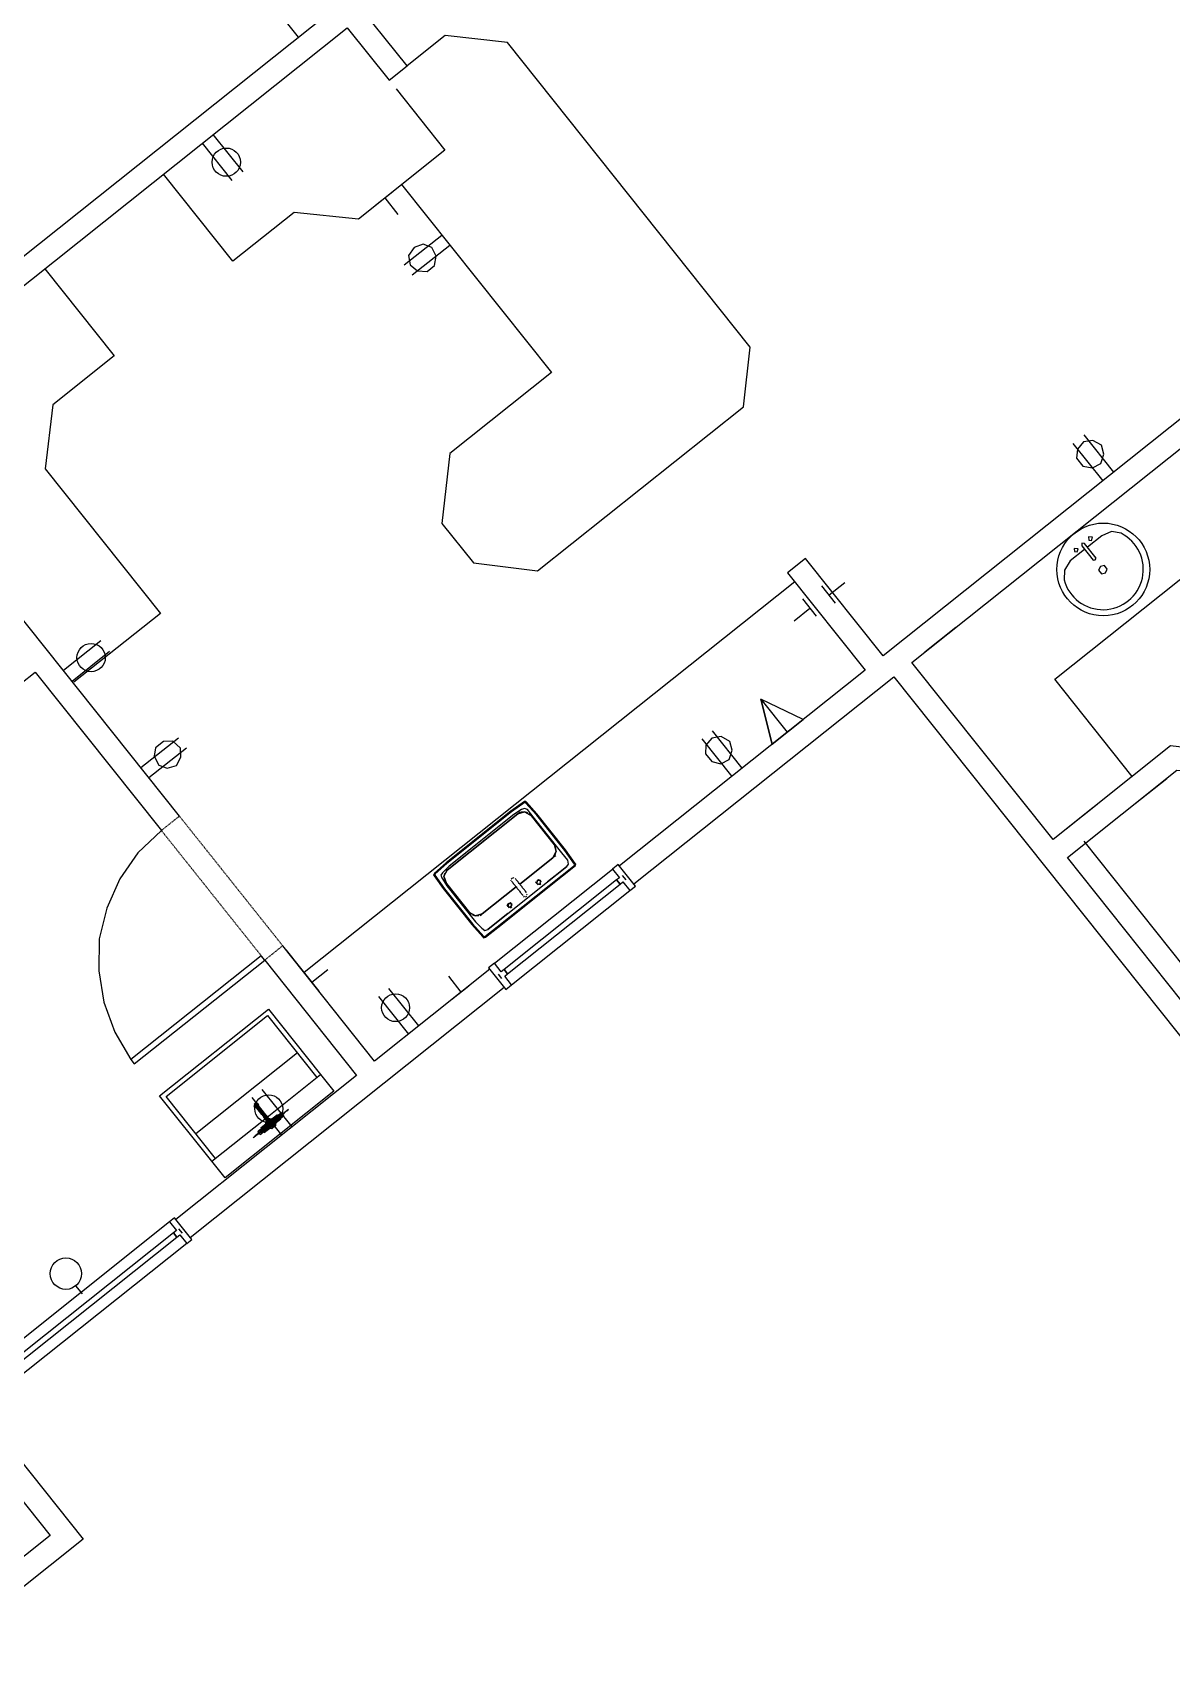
# Model space of a CAD drawing. Header units: inches. Extents: x -625442 to 34963, y -27993 to 66986.
# Drawn here: x -25698.6 to -25456.8, y 28500.3 to 28847.8 of the extents above; entities that cross this region are included whole.
import ezdxf

# ---------------------------------------------------------------- set-up
doc = ezdxf.new("R2010")
doc.units = ezdxf.units.IN
doc.header["$LTSCALE"] = 0.5
doc.header["$MEASUREMENT"] = 0
doc.linetypes.add('HIDDEN2', pattern=[0.1875, 0.125, -0.0625])
for name, color, linetype in [('P-ABOVE', 201, 'HIDDEN2'), ('P-BELOW-LIGHT', 143, 'Continuous'), ('P-CASEWORK', 140, 'Continuous'), ('P-DOOR', 51, 'Continuous'), ('P-FIXTURE', 63, 'Continuous'), ('P-WALL', 90, 'Continuous'), ('P-WINDOW', 213, 'Continuous')]:
    doc.layers.add(name, color=color, linetype=linetype)

msp = doc.modelspace()

# ---------------------------------------------------------------- linework, layer by layer
at = {"layer": 'P-ABOVE'}
msp.add_lwpolyline([(-25671.28434, 28678.33083), (-25667.45917, 28681.37881), (-25645.51368, 28653.83756), (-25649.33885, 28650.78958)], close=True, dxfattribs=at)
at = {"layer": 'P-BELOW-LIGHT'}
for points in [[(-25648.54578, 28854.79758), (-25642.20597, 28846.84122)], [(-25656.22824, 28816.40602), (-25662.56805, 28824.36238)], [(-25653.93314, 28818.23481), (-25660.27294, 28826.19117)], [(-25625.77602, 28811.15273), (-25622.10386, 28814.0788)], [(-25620.98279, 28809.21853), (-25623.78693, 28812.73769)], [(-25619.68978, 28798.49154), (-25611.73342, 28804.83135)], [(-25617.98291, 28796.34944), (-25610.02655, 28802.68925)], [(-25477.65636, 28760.57331), (-25471.31656, 28752.61695)], [(-25475.36126, 28762.4021), (-25469.02145, 28754.44574)], [(-25531.06257, 28730.27564), (-25528.1365, 28726.60347)], [(-25526.11146, 28730.96878), (-25529.47761, 28728.28655)], [(-25536.91278, 28722.86235), (-25533.54663, 28725.54458)], [(-25535.13158, 28727.53367), (-25532.20551, 28723.8615)], [(-25684.13052, 28718.62602), (-25692.08688, 28712.28621)], [(-25502.54213, 28721.48183), (-25509.12143, 28716.2393)], [(-25682.30173, 28716.33092), (-25690.25809, 28709.99111)], [(-25667.67141, 28697.97008), (-25675.62777, 28691.63028)], [(-25556.45494, 28697.78483), (-25550.11513, 28689.82847)], [(-25554.31284, 28699.4917), (-25547.97303, 28691.53534)], [(-25665.96453, 28695.82799), (-25673.9209, 28689.48818)], [(-25464.45274, 28684.04029), (-25457.72044, 28689.40474)], [(-25472.54996, 28683.84212), (-25479.12926, 28678.59959)], [(-25475.37598, 28676.08687), (-25454.04009, 28649.31066), (-25426.82238, 28646.23299), (-25400.65819, 28667.08121)], [(-25600.54525, 28650.14492), (-25575.45211, 28670.1397)], [(-25573.37705, 28668.79129), (-25572.64553, 28667.87325)], [(-25596.88767, 28645.55471), (-25598.3507, 28647.3908), (-25597.73867, 28647.87847), (-25598.47019, 28648.79651), (-25599.08222, 28648.30884), (-25600.54525, 28650.14492), (-25601.7693, 28649.16957), (-25598.11172, 28644.57936), (-25596.88767, 28645.55471), (-25571.79453, 28665.54949)], [(-25644.78216, 28652.91952), (-25639.53963, 28646.34022)], [(-25640.88074, 28648.0233), (-25637.83276, 28644.19812)], [(-25635.92964, 28648.71643), (-25639.29579, 28646.03421)], [(-25610.32797, 28647.35293), (-25607.64574, 28643.98678)], [(-25598.96273, 28646.90312), (-25599.69424, 28647.82116)], [(-25625.15506, 28643.04302), (-25618.81525, 28635.08666)], [(-25623.01296, 28644.74989), (-25616.67315, 28636.79353)], [(-25609.63483, 28642.40182), (-25605.96267, 28645.32789)], [(-25652.08428, 28621.58521), (-25645.74447, 28613.62885)], [(-25649.94218, 28623.29208), (-25643.60237, 28615.33572)], [(-25644.29794, 28619.03411), (-25644.29794, 28619.03411)], [(-25669.55138, 28595.15928), (-25668.08835, 28593.32319), (-25668.70038, 28592.83552), (-25667.96886, 28591.91747), (-25667.35683, 28592.40515), (-25665.8938, 28590.56907), (-25664.82275, 28591.4225), (-25668.48033, 28596.01271), (-25669.55138, 28595.15928), (-25707.03808, 28565.28903)], [(-25667.62933, 28593.68895), (-25666.89781, 28592.77091)], [(-25665.8938, 28590.56907), (-25703.3805, 28560.69882)], [(-25689.46851, 28581.54025), (-25688.1274, 28579.85718)]]:
    msp.add_lwpolyline(points, dxfattribs=at)
for points in [[(-25617.60499, 28802.15398), (-25618.76931, 28800.47577), (-25618.43707, 28798.48911), (-25616.91186, 28797.20288), (-25614.83437, 28797.10718), (-25613.3043, 28798.32638), (-25612.93368, 28800.37278), (-25613.84686, 28802.14669), (-25615.70917, 28802.91415)], [(-25471.5769, 28760.16431), (-25473.40812, 28761.2067), (-25475.39478, 28760.87446), (-25476.68101, 28759.34925), (-25476.89862, 28757.42477), (-25475.55751, 28755.74169), (-25473.51111, 28755.37107), (-25471.7372, 28756.28425), (-25471.09165, 28758.29957)], [(-25534.96744, 28701.89848), (-25543.94189, 28706.25458), (-25541.54674, 28696.65595)], [(-25538.3336, 28699.21626), (-25541.54674, 28696.65595), (-25543.94189, 28706.25458), (-25538.3336, 28699.21626), (-25534.96744, 28701.89848), (-25543.94189, 28706.25458)], [(-25550.52848, 28697.25391), (-25552.3597, 28698.2963), (-25554.34636, 28697.96406), (-25555.63259, 28696.43885), (-25555.6972, 28694.63629), (-25554.35608, 28692.95321), (-25552.46269, 28692.46067), (-25550.68878, 28693.37385), (-25550.04323, 28695.38917)], [(-25668.04932, 28692.16554), (-25667.15993, 28693.87485), (-25667.21725, 28695.83042), (-25668.86437, 28697.26965), (-25670.81995, 28697.21234), (-25672.50302, 28695.87123), (-25672.84255, 28694.09975), (-25671.80745, 28692.17284), (-25670.06707, 28691.55838)], [(-25573.25756, 28667.38557), (-25571.79453, 28665.54949), (-25570.57047, 28666.52485), (-25574.22805, 28671.11505), (-25575.45211, 28670.1397), (-25573.98908, 28668.30362), (-25574.6011, 28667.81594), (-25573.86959, 28666.8979)], [(-25645.58417, 28617.5089), (-25645.27816, 28617.75274), (-25645.522, 28618.05876), (-25645.76584, 28618.36477), (-25646.07185, 28618.12093), (-25645.82801, 28617.81492), (-25645.675, 28617.93684), (-25645.522, 28618.05876), (-25645.21598, 28618.3026), (-25645.06298, 28618.42452), (-25644.75696, 28618.66835), (-25644.60396, 28618.79027), (-25644.75696, 28618.66835), (-25645.06298, 28618.42452), (-25645.21598, 28618.3026), (-25645.522, 28618.05876), (-25645.675, 28617.93684), (-25645.82801, 28617.81492)], [(-25644.60396, 28618.79027), (-25644.45095, 28618.91219), (-25644.29794, 28619.03411), (-25644.45095, 28618.91219)]]:
    msp.add_lwpolyline(points, close=True, dxfattribs=at)
for centre, radius in [((-25657.49868, 28820.31081), 3.00568), ((-25686.20653, 28715.06047), 3.00568), ((-25621.54557, 28640.6753), 2.95672), ((-25648.47479, 28619.21749), 2.95672), ((-25691.57797, 28584.17944), 3.3314)]:
    msp.add_circle(centre, radius, dxfattribs=at)
at = {"layer": 'P-CASEWORK'}
msp.add_line((-25536.76513, 28731.15346), (-25640.96286, 28648.12636), dxfattribs=at)
for points in [[(-25620.26777, 28815.54183), (-25588.44681, 28775.60702), (-25610.02079, 28758.41639), (-25611.69952, 28743.57037), (-25604.99395, 28735.15498), (-25591.40065, 28733.47869), (-25547.64066, 28768.34763), (-25546.21063, 28780.99424), (-25597.78253, 28845.71618), (-25610.979, 28847.20838), (-25619.08836, 28840.74665)], [(-25621.4505, 28835.86259), (-25611.08736, 28822.857), (-25629.44819, 28808.22667), (-25643.07259, 28809.62804), (-25656.07818, 28799.26489), (-25670.83042, 28817.77873)], [(-25696.07657, 28797.66203), (-25681.32432, 28779.14819), (-25694.32991, 28768.78505), (-25696.00621, 28755.19174), (-25671.50041, 28724.43734), (-25689.86125, 28709.80701)], [(-25465.05262, 28689.81617), (-25481.51173, 28710.47211), (-25428.72434, 28752.5343), (-25442.25739, 28769.51807)]]:
    msp.add_lwpolyline(points, dxfattribs=at)
at = {"layer": 'P-DOOR'}
msp.add_lwpolyline([(-25671.28434, 28678.33083), (-25676.27383, 28673.60463), (-25680.10386, 28668.05122), (-25682.89637, 28661.8236), (-25684.46725, 28655.31864), (-25684.54158, 28648.50522), (-25683.48511, 28641.84238), (-25681.14485, 28635.45204), (-25677.76463, 28629.64021)], dxfattribs=at)
msp.add_lwpolyline([(-25650.07037, 28651.70762), (-25677.76463, 28629.64021), (-25677.03311, 28628.72217), (-25649.33885, 28650.78958)], close=True, dxfattribs=at)
at = {"layer": 'P-FIXTURE'}
msp.add_lwpolyline([(-25475.19469, 28738.01963), (-25478.25483, 28735.58124), (-25479.45023, 28733.6281), (-25479.54593, 28731.55061, 1.540303373), (-25467.42729, 28741.45717), (-25469.47369, 28741.82779), (-25471.52253, 28740.94569), (-25474.58267, 28738.50731)], format="xyb", dxfattribs=at)
for points in [[(-25473.50919, 28740.61345), (-25474.33397, 28740.70672), (-25474.27422, 28740.00386), (-25473.72437, 28739.94168)], [(-25476.56933, 28738.17507), (-25477.39411, 28738.26833), (-25477.33436, 28737.56547), (-25476.78451, 28737.50329)], [(-25472.75388, 28736.2122), (-25475.19226, 28739.27234), (-25475.74212, 28739.33452), (-25475.80429, 28738.78466), (-25473.3659, 28735.72452), (-25472.93797, 28735.81536)], [(-25470.74342, 28733.06123), (-25470.37523, 28733.85492), (-25470.98483, 28734.61996), (-25471.8407, 28734.43829), (-25472.20889, 28733.6446), (-25471.59929, 28732.87957)], [(-25611.72345, 28668.25462), (-25610.65727, 28666.60263), (-25604.5613, 28658.95229), (-25603.1891, 28657.54414), (-25602.54841, 28657.05403), (-25601.96747, 28657.26678), (-25597.68328, 28660.68052), (-25600.4374, 28658.48597), (-25601.96747, 28657.26678), (-25597.68328, 28660.68052), (-25589.26789, 28667.38609), (-25585.13671, 28670.67791), (-25586.66678, 28669.45872), (-25589.26789, 28667.38609), (-25585.13671, 28670.67791), (-25584.79961, 28671.19668), (-25584.98127, 28672.05254), (-25586.20046, 28673.58261), (-25592.29643, 28681.23296), (-25593.51563, 28682.76303), (-25594.1874, 28682.97821), (-25594.76834, 28682.76546), (-25596.42033, 28681.69927), (-25610.19095, 28670.72653), (-25611.5991, 28669.35433), (-25611.9362, 28668.83556)], [(-25591.28564, 28666.77892), (-25591.40756, 28666.93193), (-25591.52948, 28667.08494), (-25591.6514, 28667.23794), (-25591.77332, 28667.39095), (-25591.6514, 28667.23794), (-25591.52948, 28667.08494), (-25591.40756, 28666.93193), (-25591.28564, 28666.77892), (-25591.40756, 28666.93193)], [(-25591.52948, 28667.08494), (-25591.6514, 28667.23794), (-25591.77332, 28667.39095), (-25591.6514, 28667.23794)], [(-25590.76445, 28667.69453), (-25591.4673, 28667.63479), (-25591.52948, 28667.08494), (-25590.85771, 28666.86975)], [(-25591.4673, 28667.63479), (-25591.16129, 28667.87863), (-25590.76445, 28667.69453), (-25591.16129, 28667.87863)], [(-25591.4673, 28667.63479), (-25591.16129, 28667.87863), (-25590.76445, 28667.69453), (-25591.16129, 28667.87863)], [(-25590.82662, 28667.14468), (-25590.85771, 28666.86975), (-25591.13263, 28666.90084), (-25590.85771, 28666.86975)], [(-25590.7047, 28666.99167), (-25590.85771, 28666.86975)], [(-25590.79553, 28667.41961), (-25590.67361, 28667.2666), (-25590.79553, 28667.41961), (-25590.64253, 28667.54153), (-25590.79553, 28667.41961), (-25590.67361, 28667.2666)], [(-25596.7628, 28662.66475), (-25596.91581, 28662.54283), (-25596.79389, 28662.38982), (-25596.91581, 28662.54283), (-25596.88472, 28662.81776), (-25597.15965, 28662.84884), (-25597.28157, 28663.00185), (-25597.15965, 28662.84884), (-25596.88472, 28662.81776), (-25596.91581, 28662.54283), (-25596.79389, 28662.38982), (-25596.91581, 28662.54283)], [(-25596.9469, 28662.2679), (-25597.25291, 28662.02407), (-25597.64976, 28662.20816), (-25597.77168, 28662.36117), (-25597.64976, 28662.20816), (-25597.77168, 28662.36117), (-25597.8936, 28662.51417), (-25597.77168, 28662.36117), (-25597.64976, 28662.20816), (-25597.25291, 28662.02407)], [(-25597.58758, 28662.75801), (-25597.43458, 28662.87993), (-25597.58758, 28662.75801), (-25597.74059, 28662.63609), (-25597.58758, 28662.75801), (-25597.43458, 28662.87993)], [(-25597.64976, 28662.20816), (-25596.97799, 28661.99298), (-25596.88472, 28662.81776), (-25597.58758, 28662.75801)], [(-25597.40592, 28661.90215), (-25597.52784, 28662.05515)], [(-25596.82498, 28662.1149), (-25596.97799, 28661.99298), (-25597.13099, 28661.87106), (-25596.97799, 28661.99298)], [(-25634.6658, 28622.9569), (-25657.76985, 28604.54707), (-25660.57399, 28608.06623), (-25671.66866, 28621.98986), (-25648.56461, 28640.39969), (-25637.46994, 28626.47606)], [(-25651.53686, 28620.27032), (-25651.41494, 28620.11732)], [(-25650.98701, 28620.20815), (-25650.86509, 28620.05514), (-25650.74317, 28619.90213)], [(-25647.42026, 28616.04587), (-25647.54218, 28616.19888), (-25647.66409, 28616.35189), (-25647.78601, 28616.50489), (-25648.06094, 28616.53598), (-25647.90793, 28616.6579), (-25648.18286, 28616.68899), (-25646.65279, 28617.90818), (-25646.53087, 28617.75517), (-25646.40895, 28617.60217), (-25646.28703, 28617.44916), (-25646.16511, 28617.29615), (-25646.04319, 28617.14315), (-25645.92127, 28616.99014), (-25647.45134, 28615.77095), (-25647.57326, 28615.92395), (-25647.72627, 28615.80203), (-25647.60435, 28615.64903), (-25647.45134, 28615.77095)], [(-25650.57123, 28614.03542), (-25650.32739, 28613.7294), (-25650.02137, 28613.97324), (-25650.26521, 28614.27926), (-25650.41822, 28614.15734), (-25650.57123, 28614.03542), (-25650.72423, 28613.9135), (-25651.03025, 28613.66966), (-25651.33626, 28613.42582), (-25651.48927, 28613.3039), (-25651.33626, 28613.42582), (-25651.03025, 28613.66966), (-25650.72423, 28613.9135), (-25650.57123, 28614.03542), (-25650.41822, 28614.15734), (-25650.26521, 28614.27926), (-25650.50905, 28614.58527), (-25650.81507, 28614.34143)], [(-25650.38713, 28614.43226), (-25650.08112, 28614.6761)], [(-25648.64188, 28616.32323), (-25650.17195, 28615.10404)], [(-25649.83728, 28614.37009), (-25650.14329, 28614.12625)], [(-25649.92811, 28614.79802), (-25650.08112, 28614.6761)], [(-25649.80619, 28614.64501), (-25649.9592, 28614.52309)], [(-25649.68427, 28614.49201), (-25649.83728, 28614.37009), (-25649.68427, 28614.49201), (-25649.83728, 28614.37009)], [(-25648.30721, 28615.58928), (-25649.68427, 28614.49201)], [(-25647.42026, 28616.04587), (-25646.04319, 28617.14315)], [(-25646.40895, 28617.60217), (-25646.25594, 28617.72409), (-25646.40895, 28617.60217), (-25646.25594, 28617.72409)], [(-25646.28703, 28617.44916), (-25646.13403, 28617.57108)], [(-25646.16511, 28617.29615), (-25646.01211, 28617.41807)], [(-25645.70609, 28617.66191), (-25646.01211, 28617.41807)], [(-25651.64228, 28613.18198), (-25651.79528, 28613.06006), (-25651.64228, 28613.18198), (-25651.48927, 28613.3039), (-25651.64228, 28613.18198), (-25651.79528, 28613.06006)]]:
    msp.add_lwpolyline(points, close=True, dxfattribs=at)
for points in [[(-25591.5314, 28681.84256), (-25593.75703, 28684.32176), (-25593.87895, 28684.47476), (-25594.15388, 28684.50585), (-25597.02992, 28682.46431), (-25596.908, 28682.3113), (-25610.67863, 28671.33856)], [(-25585.43543, 28674.19221), (-25591.5314, 28681.84256), (-25591.56248, 28681.56763), (-25593.91004, 28684.19984), (-25594.03196, 28684.35284), (-25596.908, 28682.3113)], [(-25597.02992, 28682.46431), (-25610.80055, 28671.49156), (-25610.67863, 28671.33856), (-25613.15783, 28669.11292), (-25613.18892, 28668.83799), (-25611.14737, 28665.96195)], [(-25595.56446, 28681.88094), (-25610.55914, 28669.93284), (-25595.56446, 28681.88094)], [(-25593.45588, 28682.06017), (-25594.12765, 28682.27535), (-25594.83051, 28682.21561), (-25595.25845, 28682.12478), (-25595.56446, 28681.88094), (-25594.12765, 28682.27535), (-25592.69328, 28681.41705), (-25592.93712, 28681.72307), (-25593.18096, 28682.02908)], [(-25592.69328, 28681.41705), (-25594.12765, 28682.27535), (-25595.56446, 28681.88094)], [(-25587.8165, 28675.29678), (-25592.69328, 28681.41705), (-25587.8165, 28675.29678)], [(-25586.05718, 28668.69368), (-25583.30305, 28670.88823), (-25583.27197, 28671.16316), (-25583.39389, 28671.31617), (-25585.43543, 28674.19221), (-25585.58843, 28674.07029), (-25591.56248, 28681.56763)], [(-25599.8278, 28657.72094), (-25586.05718, 28668.69368), (-25586.1791, 28668.84669), (-25583.42497, 28671.04124), (-25583.54689, 28671.19425), (-25585.58843, 28674.07029)], [(-25587.45074, 28674.83776), (-25587.57266, 28674.99076), (-25587.8165, 28675.29678), (-25587.42209, 28673.85997), (-25588.12738, 28672.54751), (-25587.82136, 28672.79135), (-25587.51535, 28673.03519)], [(-25588.12738, 28672.54751), (-25587.42209, 28673.85997), (-25587.8165, 28675.29678)], [(-25587.63727, 28673.1882), (-25587.42209, 28673.85997), (-25587.48183, 28674.56283)], [(-25610.80055, 28671.49156), (-25613.27975, 28669.26593), (-25613.46384, 28668.86908), (-25613.34192, 28668.71607), (-25611.4223, 28665.99304), (-25611.14737, 28665.96195), (-25605.17332, 28658.46461)], [(-25611.23577, 28667.64259), (-25610.99194, 28667.33658), (-25610.7481, 28667.03057), (-25611.26443, 28668.62038), (-25610.55914, 28669.93284), (-25610.71215, 28669.81092), (-25610.89624, 28669.41407)], [(-25610.55914, 28669.93284), (-25611.26443, 28668.62038), (-25610.7481, 28667.03057)], [(-25595.1657, 28666.93922), (-25588.12738, 28672.54751), (-25595.1657, 28666.93922)], [(-25611.04925, 28669.29215), (-25611.26443, 28668.62038), (-25611.20469, 28667.91752)], [(-25610.7481, 28667.03057), (-25605.87132, 28660.91029), (-25610.7481, 28667.03057)], [(-25605.32633, 28658.34269), (-25602.97877, 28655.71048), (-25602.85686, 28655.55748), (-25602.42892, 28655.64831), (-25599.8278, 28657.72094), (-25599.94972, 28657.87394), (-25586.1791, 28668.84669)], [(-25597.14993, 28667.85969), (-25597.02801, 28667.70669)], [(-25596.6909, 28668.22545), (-25596.84391, 28668.10353), (-25596.99692, 28667.98161)], [(-25596.90609, 28667.55368), (-25596.78417, 28667.40067), (-25596.66225, 28667.24767), (-25596.54033, 28667.09466), (-25596.41841, 28666.94165), (-25596.29649, 28666.78865), (-25596.17457, 28666.63564), (-25596.05265, 28666.48263), (-25595.93073, 28666.32962), (-25595.80881, 28666.17662), (-25595.68689, 28666.02361), (-25595.56497, 28665.8706), (-25595.44305, 28665.7176), (-25595.32113, 28665.56459), (-25595.19922, 28665.41158), (-25595.0773, 28665.25858), (-25594.95538, 28665.10557), (-25594.83346, 28664.95256), (-25594.71154, 28664.79955), (-25594.58962, 28664.64655), (-25594.4677, 28664.49354)], [(-25596.41598, 28668.19436), (-25596.5379, 28668.34737)], [(-25593.70266, 28665.10314), (-25593.82458, 28665.25614), (-25593.9465, 28665.40915), (-25594.06842, 28665.56216), (-25594.19034, 28665.71517), (-25594.31226, 28665.86817), (-25594.43418, 28666.02118), (-25594.5561, 28666.17419), (-25594.67802, 28666.32719), (-25594.79994, 28666.4802), (-25594.92186, 28666.63321), (-25595.04378, 28666.78621), (-25595.1657, 28666.93922), (-25595.28762, 28667.09223), (-25595.40954, 28667.24524), (-25595.53146, 28667.39824), (-25595.65337, 28667.55125), (-25595.77529, 28667.70426), (-25595.89721, 28667.85726), (-25596.01913, 28668.01027), (-25596.14105, 28668.16328)], [(-25611.4223, 28665.99304), (-25605.32633, 28658.34269), (-25605.17332, 28658.46461), (-25602.82577, 28655.8324), (-25602.55084, 28655.80132), (-25599.94972, 28657.87394)], [(-25603.12206, 28660.59941), (-25595.93073, 28666.32962), (-25603.12206, 28660.59941)], [(-25594.34578, 28664.34053), (-25594.22386, 28664.18753)], [(-25593.94893, 28664.15644), (-25593.79593, 28664.27836), (-25593.64292, 28664.40028)], [(-25593.61183, 28664.6752), (-25593.73375, 28664.82821)], [(-25603.58108, 28660.23366), (-25603.27507, 28660.47749), (-25603.12206, 28660.59941), (-25604.55886, 28660.205), (-25605.87132, 28660.91029), (-25605.62748, 28660.60427), (-25605.50556, 28660.45127)], [(-25605.87132, 28660.91029), (-25604.55886, 28660.205), (-25603.12206, 28660.59941)], [(-25605.23064, 28660.42018), (-25604.55886, 28660.205), (-25603.85601, 28660.26474)], [(-25597.74059, 28662.63609), (-25597.74059, 28662.63609)], [(-25597.74059, 28662.63609), (-25597.74059, 28662.63609)], [(-25659.80896, 28608.67583), (-25670.29402, 28621.83442), (-25648.72004, 28639.02506), (-25638.23498, 28625.86646)], [(-25642.38024, 28631.0687), (-25663.95422, 28613.87806)], [(-25648.79246, 28617.45402), (-25637.46994, 28626.47606)], [(-25648.54862, 28617.14801), (-25648.18286, 28616.68899), (-25648.06094, 28616.53598), (-25648.54862, 28617.14801), (-25648.70163, 28617.02609), (-25649.1893, 28617.63812), (-25649.67698, 28618.25014), (-25649.82999, 28618.12822), (-25650.31766, 28618.74025), (-25650.47067, 28618.61833), (-25650.95835, 28619.23036), (-25651.20219, 28619.53637), (-25651.35519, 28619.41446), (-25651.47711, 28619.56746), (-25651.59903, 28619.72047), (-25651.44603, 28619.84239), (-25651.56795, 28619.9954), (-25651.41494, 28620.11732), (-25651.26193, 28620.23923), (-25651.10893, 28620.36115), (-25650.834, 28620.33007), (-25650.95592, 28620.48307), (-25651.10893, 28620.36115), (-25651.23084, 28620.51416), (-25651.38385, 28620.39224), (-25651.53686, 28620.27032), (-25651.56795, 28619.9954), (-25651.59903, 28619.72047), (-25651.47711, 28619.56746), (-25651.59903, 28619.72047)], [(-25651.59903, 28619.72047), (-25651.59903, 28619.72047)], [(-25649.0363, 28617.76004), (-25648.54862, 28617.14801), (-25649.0363, 28617.76004), (-25649.1893, 28617.63812), (-25649.67698, 28618.25014), (-25650.28658, 28619.01518), (-25650.31766, 28618.74025), (-25650.80534, 28619.35228), (-25650.95835, 28619.23036), (-25651.32411, 28619.68938), (-25651.20219, 28619.53637), (-25651.44603, 28619.84239), (-25651.56795, 28619.9954)], [(-25651.47711, 28619.56746), (-25651.35519, 28619.41446)], [(-25651.44603, 28619.84239), (-25651.44603, 28619.84239)], [(-25651.44603, 28619.84239), (-25651.32411, 28619.68938), (-25651.1711, 28619.8113), (-25650.80534, 28619.35228), (-25650.65234, 28619.4742), (-25650.28658, 28619.01518), (-25650.16466, 28618.86217), (-25649.67698, 28618.25014), (-25649.52397, 28618.37206), (-25649.0363, 28617.76004), (-25649.52397, 28618.37206)], [(-25651.26193, 28620.23923), (-25651.38385, 28620.39224), (-25651.26193, 28620.23923)], [(-25651.32411, 28619.68938), (-25651.20219, 28619.53637), (-25650.83643, 28619.07735), (-25650.47067, 28618.61833), (-25649.98299, 28618.00631), (-25649.49532, 28617.39428), (-25649.00764, 28616.78225), (-25648.64188, 28616.32323), (-25648.39804, 28616.01722), (-25648.27612, 28615.86421), (-25648.1542, 28615.7112), (-25648.27612, 28615.86421), (-25648.39804, 28616.01722)], [(-25651.29302, 28619.96431), (-25651.1711, 28619.8113), (-25651.01809, 28619.93322), (-25650.65234, 28619.4742), (-25650.16466, 28618.86217), (-25650.01165, 28618.98409), (-25649.52397, 28618.37206), (-25650.01165, 28618.98409)], [(-25651.26193, 28620.23923), (-25651.01809, 28619.93322), (-25650.65234, 28619.4742), (-25650.49933, 28619.59612), (-25650.01165, 28618.98409), (-25650.49933, 28619.59612), (-25650.37741, 28619.44311)], [(-25651.10893, 28620.36115), (-25651.23084, 28620.51416)], [(-25650.59016, 28620.02405), (-25650.71208, 28620.17706), (-25650.834, 28620.33007), (-25650.71208, 28620.17706), (-25650.59016, 28620.02405), (-25650.74317, 28619.90213), (-25650.49933, 28619.59612), (-25650.86509, 28620.05514), (-25651.01809, 28619.93322), (-25651.14001, 28620.08623)], [(-25651.10893, 28620.36115), (-25651.10893, 28620.36115)], [(-25650.98701, 28620.20815), (-25650.98701, 28620.20815)], [(-25650.98701, 28620.20815), (-25650.98701, 28620.20815)], [(-25650.47067, 28618.61833), (-25650.95835, 28619.23036), (-25650.83643, 28619.07735)], [(-25650.71208, 28620.17706), (-25650.834, 28620.33007), (-25650.95592, 28620.48307)], [(-25647.93902, 28616.38297), (-25647.8171, 28616.22997), (-25647.69518, 28616.07696), (-25647.84819, 28615.95504), (-25648.0012, 28615.83312), (-25648.1542, 28615.7112), (-25648.27612, 28615.86421), (-25648.39804, 28616.01722), (-25648.36695, 28616.29214), (-25648.21395, 28616.41406), (-25647.93902, 28616.38297), (-25647.8171, 28616.22997), (-25647.69518, 28616.07696), (-25647.8171, 28616.22997), (-25647.93902, 28616.38297), (-25648.18286, 28616.68899), (-25648.54862, 28617.14801), (-25649.0363, 28617.76004), (-25649.52397, 28618.37206), (-25650.01165, 28618.98409), (-25650.37741, 28619.44311), (-25650.74317, 28619.90213), (-25650.86509, 28620.05514)], [(-25648.30478, 28616.84199), (-25648.15177, 28616.96391), (-25648.02985, 28616.81091), (-25646.65279, 28617.90818), (-25648.18286, 28616.68899), (-25647.8171, 28616.22997), (-25648.06094, 28616.53598), (-25648.21395, 28616.41406), (-25648.70163, 28617.02609), (-25648.57971, 28616.87308), (-25649.1893, 28617.63812), (-25649.34231, 28617.5162), (-25649.82999, 28618.12822), (-25649.98299, 28618.00631), (-25650.47067, 28618.61833), (-25649.98299, 28618.00631), (-25649.49532, 28617.39428), (-25649.34231, 28617.5162), (-25648.85463, 28616.90417), (-25648.57971, 28616.87308), (-25648.21395, 28616.41406), (-25647.97011, 28616.10805), (-25647.8171, 28616.22997), (-25647.69518, 28616.07696)], [(-25649.98299, 28618.00631), (-25649.49532, 28617.39428), (-25649.00764, 28616.78225), (-25648.85463, 28616.90417), (-25648.36695, 28616.29214), (-25648.21395, 28616.41406), (-25647.84819, 28615.95504), (-25647.97011, 28616.10805), (-25647.84819, 28615.95504), (-25648.12312, 28615.98613), (-25648.36695, 28616.29214), (-25648.51996, 28616.17022), (-25649.00764, 28616.78225), (-25649.49532, 28617.39428)], [(-25645.76584, 28618.36477), (-25646.37786, 28617.87709), (-25646.07185, 28618.12093), (-25646.37786, 28617.87709), (-25646.25594, 28617.72409), (-25646.13403, 28617.57108), (-25646.28703, 28617.44916), (-25647.51109, 28616.47381), (-25647.66409, 28616.35189)], [(-25646.25594, 28617.72409), (-25645.94993, 28617.96793)], [(-25646.25594, 28617.72409), (-25645.94993, 28617.96793), (-25646.25594, 28617.72409)], [(-25646.13403, 28617.57108), (-25645.82801, 28617.81492), (-25646.13403, 28617.57108), (-25646.01211, 28617.41807), (-25645.89019, 28617.26507), (-25645.58417, 28617.5089), (-25645.89019, 28617.26507), (-25645.27816, 28617.75274)], [(-25644.29794, 28619.03411), (-25645.82801, 28617.81492)], [(-25660.57399, 28608.06623), (-25649.25148, 28617.08826)], [(-25649.9592, 28614.52309), (-25650.26521, 28614.27926), (-25649.9592, 28614.52309), (-25650.08112, 28614.6761), (-25650.20304, 28614.82911), (-25650.50905, 28614.58527), (-25650.20304, 28614.82911), (-25650.81507, 28614.34143)], [(-25650.08112, 28614.6761), (-25650.38713, 28614.43226)], [(-25650.32739, 28613.7294), (-25649.71536, 28614.21708), (-25650.02137, 28613.97324), (-25649.71536, 28614.21708), (-25649.83728, 28614.37009), (-25649.9592, 28614.52309), (-25649.80619, 28614.64501), (-25648.58214, 28615.62037), (-25648.42913, 28615.74229), (-25648.58214, 28615.62037), (-25648.42913, 28615.74229)], [(-25648.55105, 28615.8953), (-25649.92811, 28614.79802), (-25648.55105, 28615.8953), (-25648.67297, 28616.0483), (-25648.51996, 28616.17022), (-25648.55105, 28615.8953), (-25648.42913, 28615.74229), (-25648.30721, 28615.58928), (-25648.03228, 28615.55819), (-25647.87928, 28615.68011), (-25647.72627, 28615.80203), (-25647.60435, 28615.64903), (-25647.75736, 28615.52711), (-25647.91036, 28615.40519), (-25648.18529, 28615.43627), (-25648.30721, 28615.58928), (-25648.58214, 28615.62037), (-25648.55105, 28615.8953), (-25648.67297, 28616.0483), (-25648.64188, 28616.32323), (-25650.17195, 28615.10404), (-25650.05003, 28614.95103), (-25649.92811, 28614.79802), (-25649.80619, 28614.64501), (-25649.68427, 28614.49201), (-25649.56235, 28614.339), (-25649.44043, 28614.18599), (-25647.91036, 28615.40519), (-25649.44043, 28614.18599)], [(-25649.92811, 28614.79802), (-25650.08112, 28614.6761), (-25649.92811, 28614.79802)], [(-25650.08112, 28614.6761), (-25649.92811, 28614.79802), (-25650.08112, 28614.6761)], [(-25650.05003, 28614.95103), (-25648.67297, 28616.0483)], [(-25649.68427, 28614.49201), (-25649.83728, 28614.37009), (-25649.68427, 28614.49201)], [(-25648.03228, 28615.55819), (-25649.56235, 28614.339), (-25648.18529, 28615.43627), (-25648.03228, 28615.55819), (-25647.91036, 28615.40519)], [(-25649.1009, 28615.95747), (-25649.06981, 28616.2324), (-25649.03873, 28616.50732), (-25648.88572, 28616.62924)], [(-25648.0012, 28615.83312), (-25648.12312, 28615.98613), (-25648.27612, 28615.86421), (-25648.51996, 28616.17022), (-25648.64188, 28616.32323), (-25649.00764, 28616.78225)], [(-25648.79489, 28616.20131), (-25648.7638, 28616.47624)], [(-25648.67297, 28616.0483), (-25648.55105, 28615.8953), (-25648.67297, 28616.0483)], [(-25648.64188, 28616.32323), (-25648.64188, 28616.32323)], [(-25648.1542, 28615.7112), (-25648.27612, 28615.86421), (-25648.64188, 28616.32323)], [(-25648.55105, 28615.8953), (-25648.55105, 28615.8953)], [(-25648.4267, 28616.995), (-25648.27369, 28617.11692), (-25647.99877, 28617.08583), (-25647.72384, 28617.05475)], [(-25646.99232, 28616.1367), (-25647.02341, 28615.86178), (-25647.0545, 28615.58685), (-25647.2075, 28615.46493), (-25647.36051, 28615.34301), (-25647.66653, 28615.09917), (-25647.81953, 28614.97725), (-25648.09446, 28615.00834), (-25648.36939, 28615.03943)], [(-25648.30721, 28615.58928), (-25648.18529, 28615.43627), (-25648.30721, 28615.58928)], [(-25648.30721, 28615.58928), (-25648.30721, 28615.58928)], [(-25648.18529, 28615.43627), (-25648.03228, 28615.55819), (-25648.18529, 28615.43627)], [(-25647.29834, 28615.89286), (-25647.32942, 28615.61794), (-25647.48243, 28615.49602), (-25647.63544, 28615.3741), (-25647.91036, 28615.40519), (-25648.06337, 28615.28327)], [(-25647.90793, 28616.6579), (-25648.02985, 28616.81091), (-25647.90793, 28616.6579)], [(-25647.91036, 28615.40519), (-25647.91036, 28615.40519)], [(-25646.53087, 28617.75517), (-25647.90793, 28616.6579)], [(-25647.54218, 28616.19888), (-25646.16511, 28617.29615), (-25647.38917, 28616.3208), (-25647.54218, 28616.19888), (-25647.57326, 28615.92395), (-25647.42026, 28616.04587), (-25647.38917, 28616.3208), (-25647.51109, 28616.47381), (-25647.63301, 28616.62681), (-25647.90793, 28616.6579), (-25647.78601, 28616.50489), (-25646.40895, 28617.60217), (-25647.63301, 28616.62681), (-25647.78601, 28616.50489), (-25647.63301, 28616.62681)], [(-25647.75736, 28615.52711), (-25647.87928, 28615.68011)], [(-25647.75736, 28615.52711), (-25647.75736, 28615.52711)], [(-25647.45134, 28615.77095), (-25647.60435, 28615.64903), (-25647.45134, 28615.77095)], [(-25647.54218, 28616.19888), (-25647.54218, 28616.19888)], [(-25647.51109, 28616.47381), (-25647.38917, 28616.3208), (-25647.51109, 28616.47381)], [(-25645.92127, 28616.99014), (-25647.45134, 28615.77095)], [(-25647.42026, 28616.04587), (-25647.42026, 28616.04587)], [(-25646.40895, 28617.60217), (-25646.25594, 28617.72409), (-25646.40895, 28617.60217)], [(-25646.16511, 28617.29615), (-25646.01211, 28617.41807), (-25646.16511, 28617.29615)], [(-25646.01211, 28617.41807), (-25646.16511, 28617.29615), (-25646.01211, 28617.41807)], [(-25651.79528, 28613.06006), (-25651.79528, 28613.06006)], [(-25651.64228, 28613.18198), (-25650.26521, 28614.27926)], [(-25651.48927, 28613.3039), (-25651.48927, 28613.3039)], [(-25650.41822, 28614.15734), (-25651.33626, 28613.42582)]]:
    msp.add_lwpolyline(points, dxfattribs=at)
msp.add_circle((-25471.21938, 28733.77692), 9.8561, dxfattribs=at)
at = {"layer": 'P-WALL'}
for points in [[(-25667.45917, 28681.37881), (-25735.24635, 28766.45067), (-25631.81365, 28848.86818), (-25622.91354, 28837.69867), (-25619.08836, 28840.74665), (-25631.03646, 28855.74133), (-25738.29433, 28770.27584), (-25774.62631, 28815.87191)], [(-25417.61112, 28795.41065), (-25517.98367, 28715.43154), (-25534.44279, 28736.08747), (-25538.26796, 28733.03949), (-25521.80885, 28712.38355), (-25573.98422, 28670.80904)], [(-25453.36921, 28695.87376), (-25456.94325, 28696.2779), (-25481.88338, 28676.40504), (-25511.87555, 28714.04475), (-25414.56313, 28791.58548)], [(-25701.16675, 28709.55397), (-25698.10661, 28711.99235), (-25671.28434, 28678.33083)], [(-25570.93623, 28666.98387), (-25515.70072, 28710.99677), (-25443.03677, 28619.80463), (-25375.71371, 28673.44916)], [(-25419.01314, 28686.97697), (-25416.26388, 28686.66609), (-25397.12253, 28662.644), (-25442.25958, 28626.67779), (-25478.8354, 28672.57987), (-25455.57834, 28691.11162), (-25454.0507, 28691.0781)], [(-25601.52547, 28648.86355), (-25626.00658, 28629.35645), (-25645.51368, 28653.83756)], [(-25649.33885, 28650.78958), (-25629.83175, 28626.30846), (-25668.23649, 28595.7067)], [(-25665.18851, 28591.88152), (-25598.47748, 28645.03838)], [(-25710.32556, 28555.91531), (-25687.89113, 28527.76044), (-25722.30263, 28500.34058), (-25744.73706, 28528.49545)], [(-25714.23595, 28552.79941), (-25694.91742, 28528.55495), (-25721.50812, 28507.36687), (-25740.82666, 28531.61134)]]:
    msp.add_lwpolyline(points, dxfattribs=at)
at = {"layer": 'P-WINDOW'}
for points in [[(-25597.73867, 28647.87847), (-25573.86959, 28666.8979), (-25574.6011, 28667.81594), (-25598.47019, 28648.79651)], [(-25668.70038, 28592.83552), (-25704.96302, 28563.94062), (-25704.2315, 28563.02258), (-25667.96886, 28591.91747)]]:
    msp.add_lwpolyline(points, close=True, dxfattribs=at)

doc.saveas('drawing.dxf')
